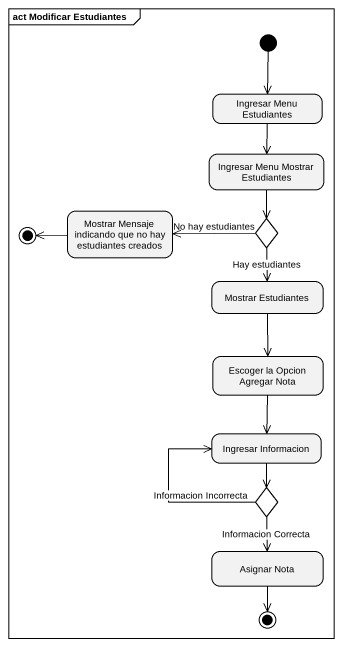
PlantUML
@startuml
mainframe act Modificar Estudiantes
hide empty description
state "Ingresar Menu Estudiantes" as Ingresar_Menu_Estudiantes
state "Ingresar Menu Mostrar Estudiantes" as Ingresar_Menu_Mostrar
state final1 <<end>>
state "Mostrar Mensaje indicando que no hay estudiantes creados" as Mostrar_Mensaje_indicando
state choice1 <<choice>>
state "Mostrar Estudiantes" as Mostrar_Estudiantes
state "Escoger la Opcion Agregar Nota" as Escoger_la_Opcion_Agregar
state "Ingresar Informacion" as Ingresar_Informacion
state choice2 <<choice>>
state "Asignar Nota" as Asignar_Nota
state final2 <<end>>
[*] --> Ingresar_Menu_Estudiantes
Ingresar_Menu_Estudiantes --> Ingresar_Menu_Mostrar
Ingresar_Menu_Mostrar --> choice1
Mostrar_Mensaje_indicando -left-> final1
choice1 -left-> Mostrar_Mensaje_indicando : No hay estudiantes
choice1 --> Mostrar_Estudiantes : Hay estudiantes
Mostrar_Estudiantes --> Escoger_la_Opcion_Agregar
Escoger_la_Opcion_Agregar --> Ingresar_Informacion
Ingresar_Informacion --> choice2
choice2 -up-> Ingresar_Informacion : Informacion Incorrecta
choice2 --> Asignar_Nota : Informacion Correcta
Asignar_Nota --> final2
@enduml
